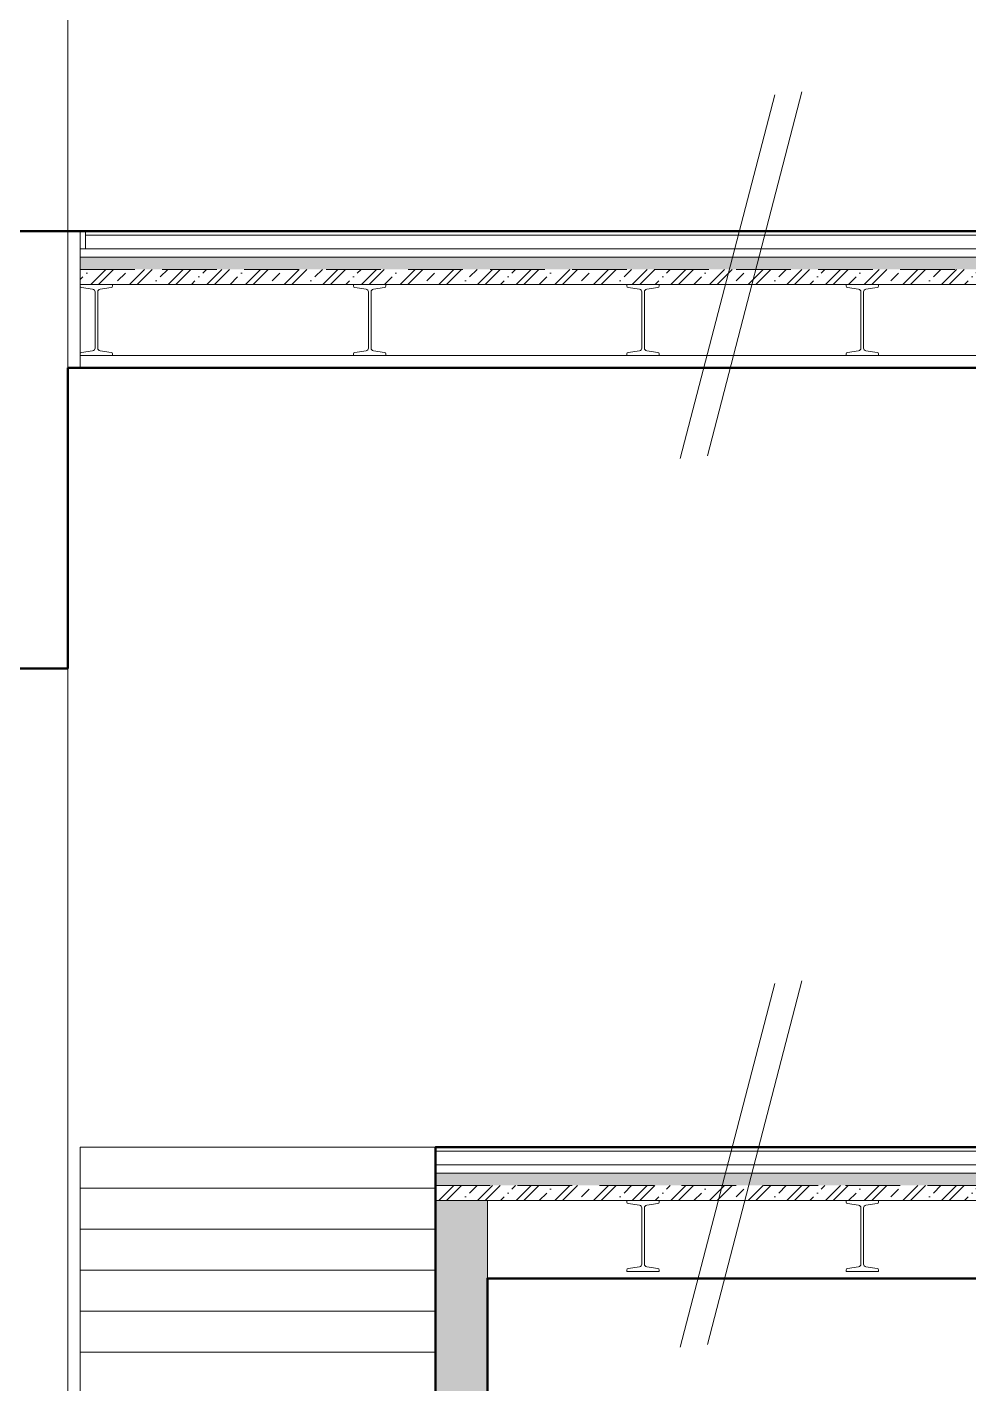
# Model space of a CAD drawing. Header units: millimetres. Extents: x 89194 to 559352, y -753138 to -204019.
# Drawn here: x 186458 to 189903, y -698259 to -693297 of the extents above; entities that cross this region are included whole.
import ezdxf

# ---------------------------------------------------------------- set-up
doc = ezdxf.new("R2010")
doc.units = ezdxf.units.MM
doc.header["$LTSCALE"] = 400
doc.linetypes.add('DASHED', pattern=[0.75, 0.5, -0.25])
for name, color, linetype, lineweight in [('RG_pohled', 200, 'Continuous', 9), ('RG_rozhraní mater', 51, 'Continuous', 9), ('RG_výrobky zámečník', 6, 'Continuous', 9), ('RG_zdivo nové', 1, 'Continuous', 50), ('RG_čárkovaně', 40, 'DASHED', 9), ('RG_šrafy', 253, 'Continuous', 9)]:
    doc.layers.add(name, color=color, linetype=linetype, lineweight=lineweight)

msp = doc.modelspace()

# ---------------------------------------------------------------- hatches: boundary and pattern name
at = {"layer": 'RG_šrafy', "ltscale": 0.0007}
h = msp.add_hatch(dxfattribs=at)
h.set_pattern_fill('PLASTY_LEHCENE', color=256, scale=40)
h.set_pattern_definition([(45, (-38700.08, -88521.15), (-113.137085, 113.137085), []), (0, (-38519.81, -88468.15), (113.137085, 113.137085), [20, -206.27417]), (45, (-38499.8, -88468.15), (-113.137085, 113.137085), [20, -140]), (90, (-38485.66, -88454.01), (-113.137085, 113.137085), [20, -206.27417]), (135, (-38485.66, -88434.01), (-113.137085, -113.137085), [20, -140]), (0, (-38519.81, -88419.87), (113.137085, 113.137085), [20, -206.27417]), (45, (-38533.95, -88434.01), (-113.137085, 113.137085), [20, -140]), (90, (-38533.95, -88454.01), (-113.137085, 113.137085), [20, -206.27417]), (135, (-38519.8, -88468.15), (-113.137085, -113.137085), [20, -140]), (135, (-38545.8, -88521.15), (-113.137085, -113.137085), [])])
h.paths.add_polyline_path([(169602.4, -686343.2), (169412.4, -686343.2), (169412.4, -695243.2), (169602.4, -695243.2)])
h.paths.add_polyline_path([(169412.4, -697838.2), (169602.4, -697838.2), (169602.4, -697393.2), (169412.4, -697393.2)])
h.paths.add_polyline_path([(187952.4, -700373.2), (187952.4, -700643.2), (188142.4, -700643.2), (188142.4, -700373.2), (188142.4, -698693.2), (187952.4, -698693.2)])
h.paths.add_polyline_path([(188142.4, -697873.2), (188142.4, -697588.2), (187952.4, -697588.2), (187952.4, -698443.2), (188142.4, -698443.2)])
at = {"layer": 'RG_šrafy'}
h = msp.add_hatch(dxfattribs=at)
h.set_pattern_fill('ZELEZOBETON', color=256, scale=10)
h.set_pattern_definition([(45, (0, -4400), (-35.355339, 35.355339), []), (45, (14.14, -4400), (-35.355339, 35.355339), []), (45, (42.426, -4400), (-21.2132034, 49.4974747), [20, -10, 0, -10])])
h.paths.add_polyline_path([(192572.4, -694138.2), (186652.4, -694138.2), (186652.4, -694183.2), (192572.4, -694183.2)])
h = msp.add_hatch(dxfattribs=at)
h.set_pattern_fill('ZELEZOBETON', color=256, scale=20)
h.set_pattern_definition([(45, (0, -4400), (-70.710678, 70.710678), []), (45, (28.28, -4400), (-70.710678, 70.710678), []), (45, (84.85, -4400), (-42.426407, 98.99495), [40, -20, 0, -20])])
h.paths.add_polyline_path([(192572.4, -694183.2), (186652.4, -694183.2), (186652.4, -694238.2), (192572.4, -694238.2)])
h = msp.add_hatch(dxfattribs=at)
h.set_pattern_fill('ZELEZOBETON', color=256, scale=10)
h.set_pattern_definition([(45, (-3e-11, -7750), (-35.355339, 35.355339), []), (45, (14.14, -7750), (-35.355339, 35.355339), []), (45, (42.426, -7750), (-21.2132034, 49.4974747), [20, -10, 0, -10])])
h.paths.add_polyline_path([(187952.4, -697488.2), (187952.4, -697533.2), (192572.4, -697533.2), (192572.4, -697488.2)])
h = msp.add_hatch(dxfattribs=at)
h.set_pattern_fill('ZELEZOBETON', color=256, scale=20)
h.set_pattern_definition([(45, (-3e-11, -7750), (-70.710678, 70.710678), []), (45, (28.28, -7750), (-70.710678, 70.710678), []), (45, (84.85, -7750), (-42.426407, 98.99495), [40, -20, 0, -20])])
h.paths.add_polyline_path([(187952.4, -697533.2), (187952.4, -697588.2), (192572.4, -697588.2), (192572.4, -697533.2)])

# ---------------------------------------------------------------- linework, layer by layer
at = {"layer": 'RG_pohled'}
for points in [[(186607.4, -691893.2), (186607.4, -694043.2)], [(189193.3, -693544.7), (188847.4, -694875)], [(189292.8, -693534.4), (188946.9, -694864.7)], [(186607.4, -695643.2), (186607.4, -698443.2)], [(189193.3, -696794.8), (188847.4, -698125.1)], [(189292.8, -696784.5), (188946.9, -698114.8)], [(187952.4, -697393.2), (186652.4, -697393.2)], [(186652.4, -697393.2), (186652.4, -698443.2)], [(187952.4, -697543.2), (186652.4, -697543.2)], [(187952.4, -697693.2), (186652.4, -697693.2)], [(187952.4, -697843.2), (186652.4, -697843.2)], [(187952.4, -697993.2), (186652.4, -697993.2)], [(187952.4, -698143.2), (186652.4, -698143.2)]]:
    msp.add_lwpolyline(points, dxfattribs=at)
at = {"layer": 'RG_rozhraní mater'}
for points in [[(186607.4, -694543.2), (186607.4, -694043.2)], [(186652.4, -694043.2), (186652.4, -694543.2)], [(186672.4, -694058.2), (192552.4, -694058.2)], [(186652.4, -694108.2), (192572.4, -694108.2)], [(186652.4, -694138.2), (192572.4, -694138.2)], [(186652.4, -694238.2), (192572.4, -694238.2)], [(186652.4, -694498.2), (192572.4, -694498.2)], [(187952.4, -697393.2), (192572.4, -697393.2)], [(187952.4, -697408.2), (192552.4, -697408.2)], [(187952.4, -697458.2), (192572.4, -697458.2)], [(187952.4, -697488.2), (192572.4, -697488.2)], [(187952.4, -697588.2), (192572.4, -697588.2)], [(188142.4, -697873.2), (188142.4, -697588.2), (187952.4, -697588.2)]]:
    msp.add_lwpolyline(points, dxfattribs=at)
msp.add_lwpolyline([(186672.4, -694108.2), (186652.4, -694108.2), (186652.4, -694043.2), (186672.4, -694043.2)], close=True, dxfattribs=at)
at = {"layer": 'RG_výrobky zámečník'}
for points in [[(186725.2, -694255.5), (186765.8, -694249.8, 0.374036), (186770.9, -694243.9), (186770.9, -694238.2), (186652.4, -694238.2), (186652.4, -694243.9, 0.374036), (186657.5, -694249.8), (186698.1, -694255.5, -0.374036), (186706.7, -694265.3), (186706.7, -694471.1, -0.374036), (186698.1, -694480.9), (186657.5, -694486.6, 0.374036), (186652.4, -694492.5), (186652.4, -694498.2), (186770.9, -694498.2), (186770.9, -694492.5, 0.374036), (186765.8, -694486.6), (186725.2, -694480.9, -0.374036), (186716.6, -694471.1), (186716.6, -694265.3, -0.374036)], [(187725.2, -694255.5), (187765.8, -694249.8, 0.374036), (187770.9, -694243.9), (187770.9, -694238.2), (187652.4, -694238.2), (187652.4, -694243.9, 0.374036), (187657.5, -694249.8), (187698.1, -694255.5, -0.374036), (187706.7, -694265.3), (187706.7, -694471.1, -0.374036), (187698.1, -694480.9), (187657.5, -694486.6, 0.374036), (187652.4, -694492.5), (187652.4, -694498.2), (187770.9, -694498.2), (187770.9, -694492.5, 0.374036), (187765.8, -694486.6), (187725.2, -694480.9, -0.374036), (187716.6, -694471.1), (187716.6, -694265.3, -0.374036)], [(188725.2, -694255.5), (188765.8, -694249.8, 0.374036), (188770.9, -694243.9), (188770.9, -694238.2), (188652.4, -694238.2), (188652.4, -694243.9, 0.374036), (188657.5, -694249.8), (188698.1, -694255.5, -0.374036), (188706.7, -694265.3), (188706.7, -694471.1, -0.374036), (188698.1, -694480.9), (188657.5, -694486.6, 0.374036), (188652.4, -694492.5), (188652.4, -694498.2), (188770.9, -694498.2), (188770.9, -694492.5, 0.374036), (188765.8, -694486.6), (188725.2, -694480.9, -0.374036), (188716.6, -694471.1), (188716.6, -694265.3, -0.374036)], [(189526.8, -694255.5), (189567.3, -694249.8, 0.374036), (189572.4, -694243.9), (189572.4, -694238.2), (189454, -694238.2), (189454, -694243.9, 0.374036), (189459.1, -694249.8), (189499.6, -694255.5, -0.374036), (189508.2, -694265.3), (189508.2, -694471.1, -0.374036), (189499.6, -694480.9), (189459.1, -694486.6, 0.374036), (189454, -694492.5), (189454, -694498.2), (189572.4, -694498.2), (189572.4, -694492.5, 0.374036), (189567.3, -694486.6), (189526.8, -694480.9, -0.374036), (189518.2, -694471.1), (189518.2, -694265.3, -0.374036)], [(188725.2, -697605.5), (188765.8, -697599.8, 0.374036), (188770.9, -697593.9), (188770.9, -697588.2), (188652.4, -697588.2), (188652.4, -697593.9, 0.374036), (188657.5, -697599.8), (188698.1, -697605.5, -0.374036), (188706.7, -697615.3), (188706.7, -697821.1, -0.374036), (188698.1, -697830.9), (188657.5, -697836.6, 0.374036), (188652.4, -697842.5), (188652.4, -697848.2), (188770.9, -697848.2), (188770.9, -697842.5, 0.374036), (188765.8, -697836.6), (188725.2, -697830.9, -0.374036), (188716.6, -697821.1), (188716.6, -697615.3, -0.374036)], [(189526.8, -697605.5), (189567.3, -697599.8, 0.374036), (189572.4, -697593.9), (189572.4, -697588.2), (189454, -697588.2), (189454, -697593.9, 0.374036), (189459.1, -697599.8), (189499.6, -697605.5, -0.374036), (189508.2, -697615.3), (189508.2, -697821.1, -0.374036), (189499.6, -697830.9), (189459.1, -697836.6, 0.374036), (189454, -697842.5), (189454, -697848.2), (189572.4, -697848.2), (189572.4, -697842.5, 0.374036), (189567.3, -697836.6), (189526.8, -697830.9, -0.374036), (189518.2, -697821.1), (189518.2, -697615.3, -0.374036)]]:
    msp.add_lwpolyline(points, format="xyb", close=True, dxfattribs=at)
at = {"layer": 'RG_zdivo nové'}
for points in [[(186607.4, -694543.2), (192572.4, -694543.2), (192572.4, -694643.2), (193012.4, -694643.2), (193012.4, -693143.2), (192572.4, -693143.2), (192572.4, -694043.2), (186652.4, -694043.2)], [(185957.4, -694043.2), (186652.4, -694043.2)], [(186607.4, -695643.2), (186607.4, -694543.2)], [(186072.4, -695643.2), (186607.4, -695643.2)], [(185957.4, -698443.2), (187952.4, -698443.2), (187952.4, -697393.2), (192572.4, -697393.2), (192572.4, -696493.2), (193012.4, -696493.2), (193012.4, -698243.2), (192997.4, -698243.2), (192997.4, -697968.2), (192822.4, -697968.2), (192822.4, -698193.2), (192572.4, -698193.2), (192572.4, -697873.2), (188142.4, -697873.2), (188142.4, -700373.2)]]:
    msp.add_lwpolyline(points, dxfattribs=at)
at = {"layer": 'RG_čárkovaně'}
for points in [[(186652.4, -694183.2), (192572.4, -694183.2)], [(187952.4, -697533.2), (192572.4, -697533.2)]]:
    msp.add_lwpolyline(points, dxfattribs=at)

doc.saveas('drawing.dxf')
